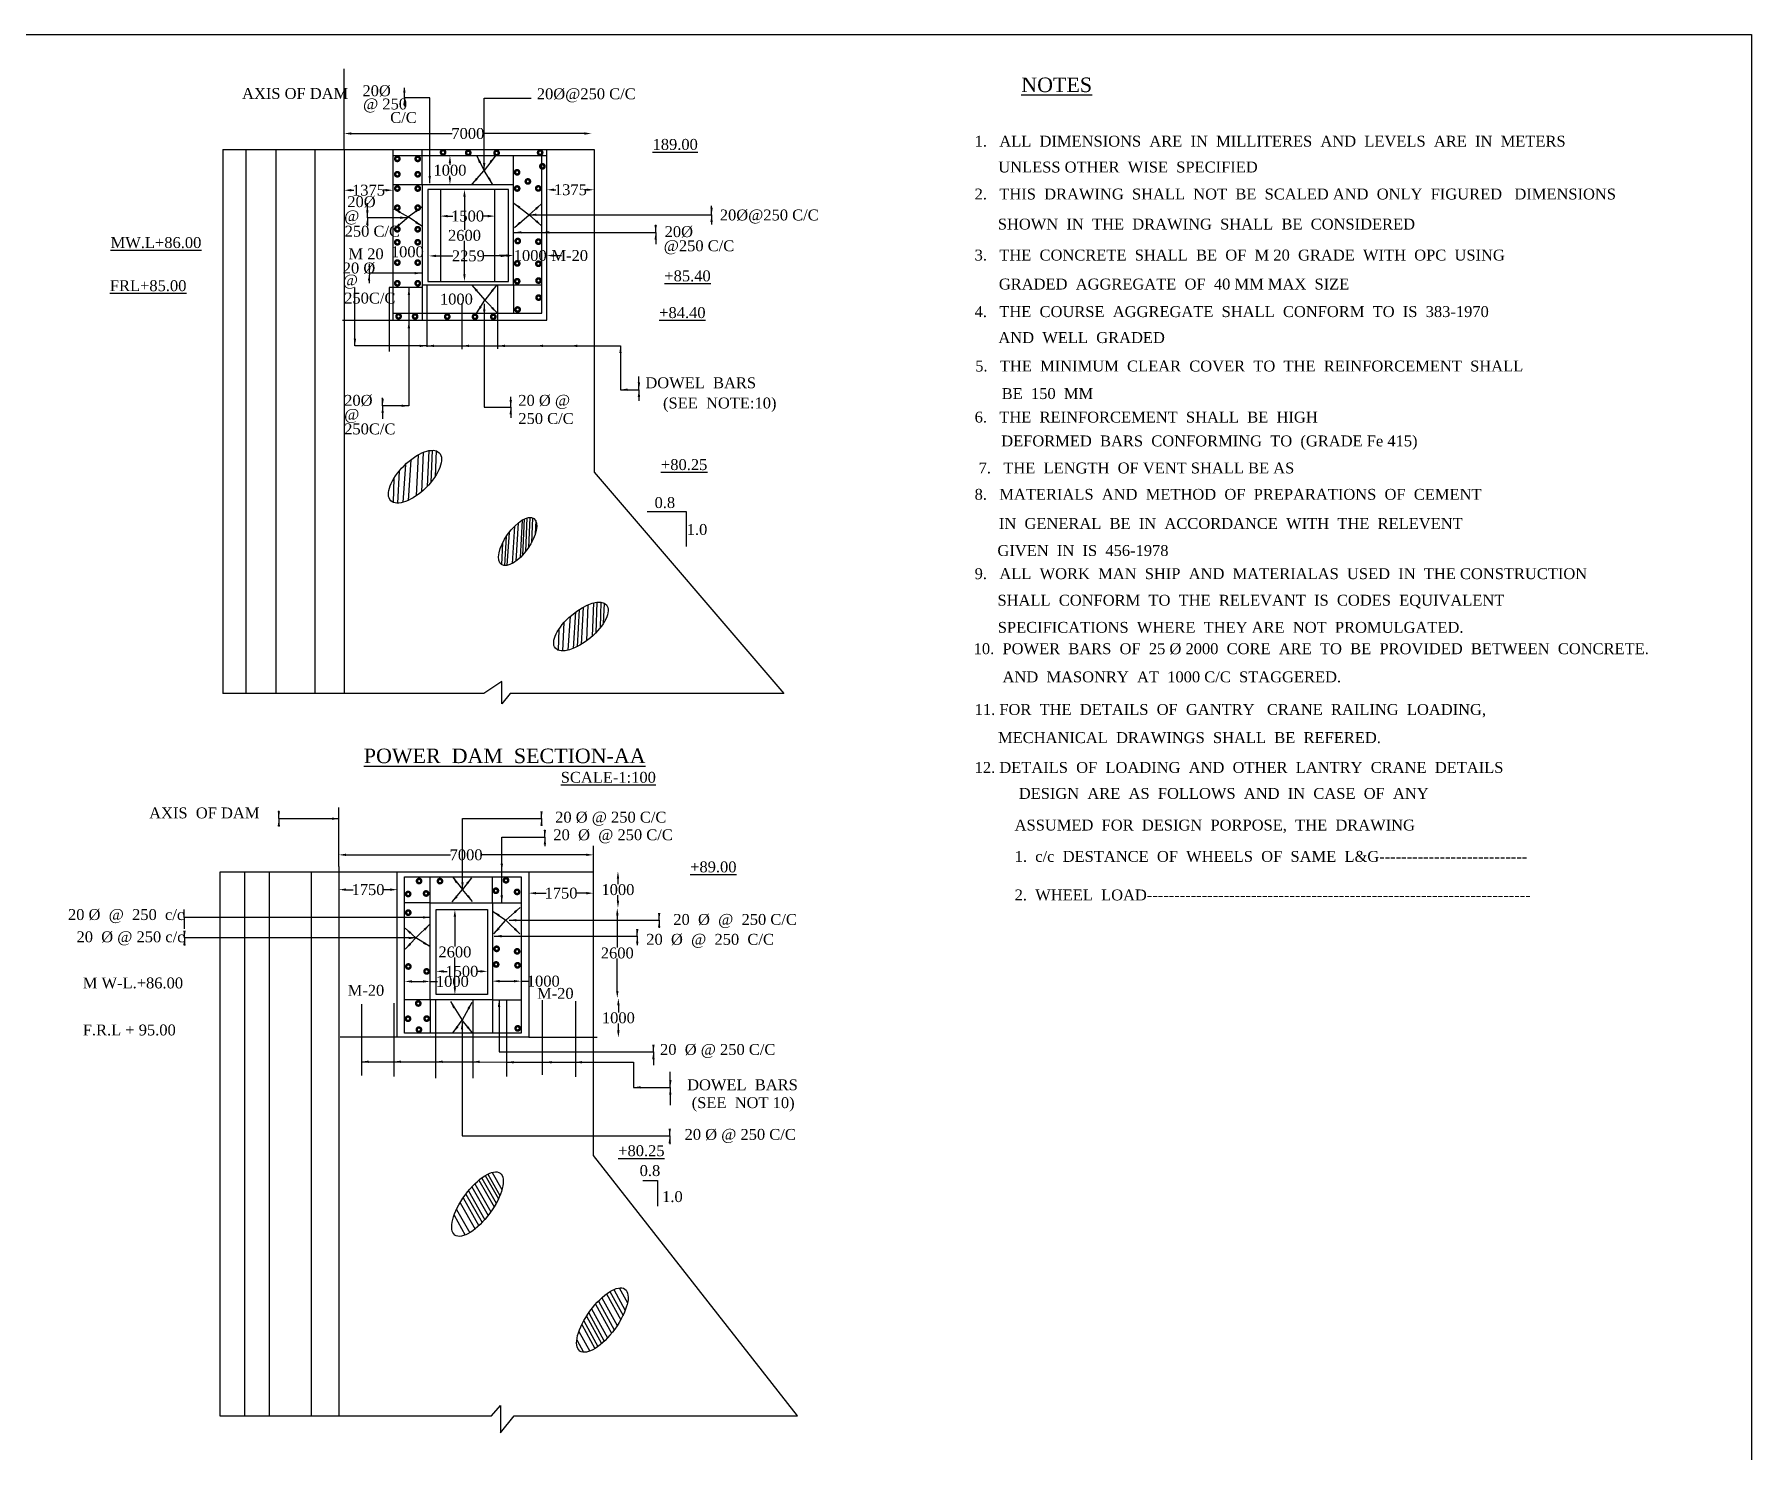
# Model space of a CAD drawing. Header units: millimetres. Extents: x 612 to 47874, y 147 to 30882.
# Drawn here: x 24083 to 47709, y 11381 to 30882 of the extents above; entities that cross this region are included whole.
import ezdxf

# ---------------------------------------------------------------- set-up
doc = ezdxf.new("R2010")
doc.units = ezdxf.units.MM
doc.header["$MEASUREMENT"] = 0
doc.header["$PDMODE"] = 66
doc.header["$PDSIZE"] = 170
for name, color, linetype in [('DIM', 5, 'Continuous'), ('DWG. LINE', 1, 'Continuous'), ('HATCH', 2, 'Continuous'), ('TEXT', 7, 'Continuous')]:
    doc.layers.add(name, color=color, linetype=linetype)
doc.layers.add('TITLE', color=7, linetype='Continuous', lineweight=30)
doc.styles.get("Standard").update_dxf_attribs({"font": 'times.ttf', "height": 150})
doc.dimstyles.get("Standard").update_dxf_attribs({"dimtxt": 150, "dimasz": 100, "dimexe": 0.18, "dimexo": 0.0625, "dimgap": 0.09, "dimtad": 0, "dimtih": 1, "dimtoh": 1, "dimdec": 1, "dimzin": 0, "dimdsep": 46, "dimtxsty": 'Standard', "dimcen": 0.09, "dimse1": 1, "dimse2": 1, "dimclrd": 5, "dimclre": 5, "dimclrt": 4, "dimadec": 0, "dimazin": 0, "dimtfac": 1, "dimtdec": 1, "dimtofl": 0, "dimtmove": 0, "dimatfit": 3, "dimfxl": 0, "dimtolj": 1, "dimtzin": 0, "dimarcsym": 0})

# ---------------------------------------------------------------- blocks, each defined once
blk = doc.blocks.new('*D39')
at = {"layer": 'Defpoints', "color": 0}
for p in [(29510, 27837), (30598, 27837), (30598, 27833)]:
    blk.add_point(p, dxfattribs=at)
at = {"layer": 'DIM', "color": 5, "lineweight": -2}
for p, q in [((29610, 27833), (29840, 27833)), ((30498, 27833), (30268, 27833))]:
    blk.add_line(p, q, dxfattribs=at)
at = {"layer": 'DIM', "color": 5}
for points in [[(29610, 27850), (29610, 27817), (29510, 27833)], [(30498, 27850), (30498, 27817), (30598, 27833)]]:
    blk.add_solid(points, dxfattribs=at)
at = {"layer": 'DIM', "color": 4, "insert": (30054, 27833), "char_height": 150, "attachment_point": 5}
blk.add_mtext('\\A1;2259', dxfattribs=at)
blk = doc.blocks.new('*D40')
at = {"layer": 'Defpoints', "color": 0}
for p in [(29911, 28748), (29911, 27482), (30001, 27482)]:
    blk.add_point(p, dxfattribs=at)
at = {"layer": 'DIM', "color": 5, "lineweight": -2}
for p, q in [((30001, 28648), (30001, 28191)), ((30001, 27582), (30001, 28039))]:
    blk.add_line(p, q, dxfattribs=at)
at = {"layer": 'DIM', "color": 5}
for points in [[(29984, 28648), (30017, 28648), (30001, 28748)], [(29984, 27582), (30017, 27582), (30001, 27482)]]:
    blk.add_solid(points, dxfattribs=at)
at = {"layer": 'DIM', "color": 4, "insert": (30001, 28115), "char_height": 150, "attachment_point": 5}
blk.add_mtext('\\A1;2600', dxfattribs=at)
blk = doc.blocks.new('*D41')
at = {"layer": 'Defpoints', "color": 0}
for p in [(29669, 28369), (30420, 28381), (30420, 28369)]:
    blk.add_point(p, dxfattribs=at)
at = {"layer": 'DIM', "color": 5, "lineweight": -2}
for p, q in [((29769, 28381), (29840, 28381)), ((30320, 28381), (30249, 28381))]:
    blk.add_line(p, q, dxfattribs=at)
at = {"layer": 'DIM', "color": 5}
for points in [[(29769, 28398), (29769, 28364), (29669, 28381)], [(30320, 28398), (30320, 28364), (30420, 28381)]]:
    blk.add_solid(points, dxfattribs=at)
at = {"layer": 'DIM', "color": 4, "insert": (30044, 28381), "char_height": 150, "attachment_point": 5}
blk.add_mtext('\\A1;1500', dxfattribs=at)
blk = doc.blocks.new('*D42')
at = {"layer": 'Defpoints', "color": 0}
for p in [(31134, 28743), (31783, 28743), (31783, 28743)]:
    blk.add_point(p, dxfattribs=at)
at = {"layer": 'DIM', "color": 5, "lineweight": -2}
for p, q in [((31234, 28743), (31257, 28743)), ((31683, 28743), (31659, 28743))]:
    blk.add_line(p, q, dxfattribs=at)
at = {"layer": 'DIM', "color": 5}
for points in [[(31234, 28760), (31234, 28727), (31134, 28743)], [(31683, 28760), (31683, 28727), (31783, 28743)]]:
    blk.add_solid(points, dxfattribs=at)
at = {"layer": 'DIM', "color": 4, "insert": (31458, 28743), "char_height": 150, "attachment_point": 5}
blk.add_mtext('\\A1;1375', dxfattribs=at)
blk = doc.blocks.new('*D43')
at = {"layer": 'Defpoints', "color": 0}
for p in [(29801, 29212), (29801, 28812), (29801, 28812)]:
    blk.add_point(p, dxfattribs=at)
at = {"layer": 'DIM', "color": 5, "lineweight": -2}
for p, q in [((29801, 29112), (29801, 29088)), ((29801, 28912), (29801, 28935))]:
    blk.add_line(p, q, dxfattribs=at)
at = {"layer": 'DIM', "color": 5}
for points in [[(29784, 29112), (29817, 29112), (29801, 29212)], [(29784, 28912), (29817, 28912), (29801, 28812)]]:
    blk.add_solid(points, dxfattribs=at)
at = {"layer": 'DIM', "color": 4, "insert": (29801, 29012), "char_height": 150, "attachment_point": 5}
blk.add_mtext('\\A1;1000', dxfattribs=at)
blk = doc.blocks.new('*D44')
at = {"layer": 'Defpoints', "color": 0}
for p in [(28346, 28737), (29016, 28737), (29016, 28737)]:
    blk.add_point(p, dxfattribs=at)
at = {"layer": 'DIM', "color": 5, "lineweight": -2}
for p, q in [((28446, 28737), (28480, 28737)), ((28916, 28737), (28882, 28737))]:
    blk.add_line(p, q, dxfattribs=at)
at = {"layer": 'DIM', "color": 5}
for points in [[(28446, 28754), (28446, 28720), (28346, 28737)], [(28916, 28754), (28916, 28720), (29016, 28737)]]:
    blk.add_solid(points, dxfattribs=at)
at = {"layer": 'DIM', "color": 4, "insert": (28681, 28737), "char_height": 150, "attachment_point": 5}
blk.add_mtext('\\A1;1375', dxfattribs=at)
blk = doc.blocks.new('*D45')
at = {"layer": 'Defpoints', "color": 0}
for p in [(30677, 27838), (31134, 27838), (31134, 27838)]:
    blk.add_point(p, dxfattribs=at)
at = {"layer": 'DIM', "color": 5, "lineweight": -2}
for p, q in [((30577, 27838), (30477, 27838)), ((31234, 27838), (31334, 27838))]:
    blk.add_line(p, q, dxfattribs=at)
at = {"layer": 'DIM', "color": 5}
for points in [[(30577, 27855), (30577, 27821), (30677, 27838)], [(31234, 27855), (31234, 27821), (31134, 27838)]]:
    blk.add_solid(points, dxfattribs=at)
at = {"layer": 'DIM', "color": 4, "insert": (30905, 27838), "char_height": 150, "attachment_point": 5}
blk.add_mtext('\\A1;1000', dxfattribs=at)
blk = doc.blocks.new('*D46')
at = {"layer": 'Defpoints', "color": 0}
for p in [(28272, 19106), (29076, 19113), (29076, 19106)]:
    blk.add_point(p, dxfattribs=at)
at = {"layer": 'DIM', "color": 5, "lineweight": -2}
for p, q in [((28372, 19113), (28469, 19113)), ((28976, 19113), (28879, 19113))]:
    blk.add_line(p, q, dxfattribs=at)
at = {"layer": 'DIM', "color": 5}
for points in [[(28372, 19130), (28372, 19097), (28272, 19113)], [(28976, 19130), (28976, 19097), (29076, 19113)]]:
    blk.add_solid(points, dxfattribs=at)
at = {"layer": 'DIM', "color": 4, "insert": (28674, 19113), "char_height": 150, "attachment_point": 5}
blk.add_mtext('\\A1;1750', dxfattribs=at)
blk = doc.blocks.new('*D47')
at = {"layer": 'Defpoints', "color": 0}
for p in [(30884, 19065), (31775, 19065), (31775, 19065)]:
    blk.add_point(p, dxfattribs=at)
at = {"layer": 'DIM', "color": 5, "lineweight": -2}
for p, q in [((30984, 19065), (31125, 19065)), ((31675, 19065), (31534, 19065))]:
    blk.add_line(p, q, dxfattribs=at)
at = {"layer": 'DIM', "color": 5}
for points in [[(30984, 19081), (30984, 19048), (30884, 19065)], [(31675, 19081), (31675, 19048), (31775, 19065)]]:
    blk.add_solid(points, dxfattribs=at)
at = {"layer": 'DIM', "color": 4, "insert": (31329, 19065), "char_height": 150, "attachment_point": 5}
blk.add_mtext('\\A1;1750', dxfattribs=at)
blk = doc.blocks.new('*D48')
at = {"layer": 'Defpoints', "color": 0}
for p in [(32112, 19364), (32112, 18862), (32112, 18862)]:
    blk.add_point(p, dxfattribs=at)
at = {"layer": 'DIM', "color": 5, "lineweight": -2}
for p, q in [((32112, 19264), (32112, 19189)), ((32112, 18962), (32112, 19037))]:
    blk.add_line(p, q, dxfattribs=at)
at = {"layer": 'DIM', "color": 5}
for points in [[(32096, 19264), (32129, 19264), (32112, 19364)], [(32096, 18962), (32129, 18962), (32112, 18862)]]:
    blk.add_solid(points, dxfattribs=at)
at = {"layer": 'DIM', "color": 4, "insert": (32112, 19113), "char_height": 150, "attachment_point": 5}
blk.add_mtext('\\A1;1000', dxfattribs=at)
blk = doc.blocks.new('*D49')
at = {"layer": 'Defpoints', "color": 0}
for p in [(32112, 18862), (32103, 17620), (32112, 17620)]:
    blk.add_point(p, dxfattribs=at)
at = {"layer": 'DIM', "color": 5, "lineweight": -2}
for p, q in [((32103, 18762), (32103, 18317)), ((32103, 17720), (32103, 18165))]:
    blk.add_line(p, q, dxfattribs=at)
at = {"layer": 'DIM', "color": 5}
for points in [[(32087, 18762), (32120, 18762), (32103, 18862)], [(32087, 17720), (32120, 17720), (32103, 17620)]]:
    blk.add_solid(points, dxfattribs=at)
at = {"layer": 'DIM', "color": 4, "insert": (32103, 18241), "char_height": 150, "attachment_point": 5}
blk.add_mtext('\\A1;2600', dxfattribs=at)
blk = doc.blocks.new('*D50')
at = {"layer": 'Defpoints', "color": 0}
for p in [(32112, 17620), (32112, 17077), (32118, 17077)]:
    blk.add_point(p, dxfattribs=at)
at = {"layer": 'DIM', "color": 5, "lineweight": -2}
for p, q in [((32118, 17520), (32118, 17425)), ((32118, 17177), (32118, 17272))]:
    blk.add_line(p, q, dxfattribs=at)
at = {"layer": 'DIM', "color": 5}
for points in [[(32101, 17520), (32135, 17520), (32118, 17620)], [(32101, 17177), (32135, 17177), (32118, 17077)]]:
    blk.add_solid(points, dxfattribs=at)
at = {"layer": 'DIM', "color": 4, "insert": (32118, 17349), "char_height": 150, "attachment_point": 5}
blk.add_mtext('\\A1;1000', dxfattribs=at)
blk = doc.blocks.new('*D51')
at = {"layer": 'Defpoints', "color": 0}
for p in [(29178, 17852), (29529, 17852), (29529, 17850)]:
    blk.add_point(p, dxfattribs=at)
at = {"layer": 'DIM', "color": 5, "lineweight": -2}
for p, q in [((29278, 17850), (29429, 17850)), ((29529, 17850), (29629, 17850))]:
    blk.add_line(p, q, dxfattribs=at)
at = {"layer": 'DIM', "color": 5}
for points in [[(29278, 17867), (29278, 17834), (29178, 17850)], [(29429, 17867), (29429, 17834), (29529, 17850)]]:
    blk.add_solid(points, dxfattribs=at)
at = {"layer": 'DIM', "color": 4, "insert": (29834, 17850), "char_height": 150, "attachment_point": 5}
blk.add_mtext('\\A1;1000', dxfattribs=at)
blk = doc.blocks.new('*D52')
at = {"layer": 'Defpoints', "color": 0}
for p in [(29613, 17971), (30317, 17989), (30317, 17971)]:
    blk.add_point(p, dxfattribs=at)
at = {"layer": 'DIM', "color": 5, "lineweight": -2}
for p, q in [((29713, 17989), (29761, 17989)), ((30217, 17989), (30170, 17989))]:
    blk.add_line(p, q, dxfattribs=at)
at = {"layer": 'DIM', "color": 5}
for points in [[(29713, 18006), (29713, 17972), (29613, 17989)], [(30217, 18006), (30217, 17972), (30317, 17989)]]:
    blk.add_solid(points, dxfattribs=at)
at = {"layer": 'DIM', "color": 4, "insert": (29965, 17989), "char_height": 150, "attachment_point": 5}
blk.add_mtext('\\A1;1500', dxfattribs=at)
blk = doc.blocks.new('*D53')
at = {"layer": 'Defpoints', "color": 0}
for p in [(30385, 17854), (30780, 17854), (30780, 17854)]:
    blk.add_point(p, dxfattribs=at)
at = {"layer": 'DIM', "color": 5, "lineweight": -2}
for p, q in [((30485, 17854), (30680, 17854)), ((30780, 17854), (30880, 17854))]:
    blk.add_line(p, q, dxfattribs=at)
at = {"layer": 'DIM', "color": 5}
for points in [[(30485, 17871), (30485, 17837), (30385, 17854)], [(30680, 17871), (30680, 17837), (30780, 17854)]]:
    blk.add_solid(points, dxfattribs=at)
at = {"layer": 'DIM', "color": 4, "insert": (31085, 17854), "char_height": 150, "attachment_point": 5}
blk.add_mtext('\\A1;1000', dxfattribs=at)
blk = doc.blocks.new('*D54')
at = {"layer": 'Defpoints', "color": 0}
for p in [(29856, 18840), (29869, 18840), (29856, 17670)]:
    blk.add_point(p, dxfattribs=at)
at = {"layer": 'DIM', "color": 5, "lineweight": -2}
for p, q in [((29869, 18740), (29869, 18331)), ((29869, 17770), (29869, 18178))]:
    blk.add_line(p, q, dxfattribs=at)
at = {"layer": 'DIM', "color": 5}
for points in [[(29852, 18740), (29885, 18740), (29869, 18840)], [(29852, 17770), (29885, 17770), (29869, 17670)]]:
    blk.add_solid(points, dxfattribs=at)
at = {"layer": 'DIM', "color": 4, "insert": (29869, 18255), "char_height": 150, "attachment_point": 5}
blk.add_mtext('\\A1;2600', dxfattribs=at)
blk = doc.blocks.new('*D55')
at = {"layer": 'Defpoints', "color": 0}
for p in [(28272, 19592), (31775, 19592), (31775, 19592)]:
    blk.add_point(p, dxfattribs=at)
at = {"layer": 'DIM', "color": 5, "lineweight": -2}
for p, q in [((28372, 19592), (29810, 19592)), ((31675, 19592), (30237, 19592))]:
    blk.add_line(p, q, dxfattribs=at)
at = {"layer": 'DIM', "color": 5}
for points in [[(28372, 19609), (28372, 19576), (28272, 19592)], [(31675, 19609), (31675, 19576), (31775, 19592)]]:
    blk.add_solid(points, dxfattribs=at)
at = {"layer": 'DIM', "color": 4, "insert": (30023, 19592), "char_height": 150, "attachment_point": 5}
blk.add_mtext('\\A1;7000', dxfattribs=at)
blk = doc.blocks.new('*D65')
at = {"layer": 'Defpoints', "color": 0}
for p in [(28346, 29530), (31748, 29530), (31748, 29517)]:
    blk.add_point(p, dxfattribs=at)
at = {"layer": 'DIM', "color": 5, "lineweight": -2}
for p, q in [((28446, 29517), (29833, 29517)), ((31648, 29517), (30260, 29517))]:
    blk.add_line(p, q, dxfattribs=at)
at = {"layer": 'DIM', "color": 5}
for points in [[(28446, 29534), (28446, 29500), (28346, 29517)], [(31648, 29534), (31648, 29500), (31748, 29517)]]:
    blk.add_solid(points, dxfattribs=at)
at = {"layer": 'DIM', "color": 4, "insert": (30047, 29517), "char_height": 150, "attachment_point": 5}
blk.add_mtext('\\A1;7000', dxfattribs=at)

msp = doc.modelspace()

# ---------------------------------------------------------------- linework, layer by layer
at = {"layer": 'DIM'}
for q in [(26142.32, 18841.91), (26142.32, 18576.17)]:
    msp.add_line((26142.32, 18731.68), q, dxfattribs=at)
at = {"layer": 'DWG. LINE'}
for p, q in [((28345.86, 29296.12), (28345.86, 30408.81)), ((26677.63, 29296.12), (26677.63, 21814.13)), ((26677.63, 29296.12), (31782.72, 29296.12)), ((26993.89, 29296.12), (26993.89, 21814.13)), ((27406.5, 29296.12), (27406.5, 21814.13)), ((27942.02, 29296.12), (27942.02, 21814.13)), ((28345.86, 29296.12), (28345.86, 21814.13)), ((29016.02, 29296.12), (29016.02, 26947.37)), ((31133.6, 29211.52), (29016.02, 29211.52)), ((29419.46, 28811.94), (29419.46, 29296.12)), ((30676.91, 28811.94), (30676.91, 29211.52)), ((31067.18, 27043.35), (31067.18, 29211.52)), ((31133.6, 26947.37), (31133.6, 29296.12)), ((31782.72, 29296.12), (31782.72, 24857.95)), ((29419.46, 28811.94), (29016.02, 28811.94)), ((29668.89, 28748.34), (29668.89, 27481.8)), ((30419.88, 27481.8), (30419.88, 28748.34)), ((29419.46, 27437.55), (29419.46, 27398.63)), ((29482.61, 27437.55), (29482.61, 26581.4)), ((30457, 27437.55), (30457, 26554.07)), ((30676.91, 27437.55), (30676.91, 27043.35)), ((30676.91, 27437.55), (31067.18, 27437.55)), ((29419.46, 27398.63), (28965.1, 27398.63)), ((28965.1, 27398.63), (28965.1, 26518.4)), ((29419.46, 27398.63), (29419.46, 26947.37)), ((29962.42, 27183.83), (29962.42, 26551.77)), ((28320.83, 26947.37), (31133.6, 26947.37)), ((29016.02, 27043.35), (31067.18, 27043.35)), ((31782.72, 24857.95), (34393.5, 21814.13)), ((32511.89, 24316.93), (33050.33, 24316.93)), ((33050.33, 24316.93), (33050.33, 23834.29)), ((30515.15, 21979.71), (30266.56, 21814.13)), ((30515.15, 21668.24), (30515.15, 21979.71)), ((30266.56, 21814.13), (26677.63, 21814.13)), ((30629.11, 21814.13), (30515.15, 21668.24)), ((34393.5, 21814.13), (30629.11, 21814.13)), ((28271.83, 19431.76), (28271.83, 20245.5)), ((31774.56, 19354.82), (31774.56, 19716.41)), ((28271.83, 19431.76), (28271.83, 11873.2)), ((31774.56, 19354.82), (26633.85, 19354.82)), ((26633.85, 19354.82), (26633.85, 11873.2)), ((26976.41, 19354.82), (26976.41, 11873.2)), ((27312.26, 19354.82), (27312.26, 11873.2)), ((27893.33, 19354.82), (27893.33, 11873.2)), ((29528.92, 18934.22), (29528.92, 19288.01)), ((30384.82, 18934.22), (30384.82, 19288.01)), ((31774.56, 15454.66), (31774.56, 19354.82)), ((29528.92, 18934.22), (29177.84, 18934.22)), ((30384.82, 18934.22), (30780.44, 18934.22)), ((28584.35, 17539.87), (28584.35, 16554.1)), ((29027.71, 17549.6), (29027.71, 16544.63)), ((29528.92, 17599.1), (29177.84, 17599.1)), ((29528.92, 17599.1), (29528.92, 17138.82)), ((29601.14, 17599.1), (29601.14, 16517.62)), ((30116.07, 17599.1), (30116.07, 16519.55)), ((30384.82, 17599.1), (30780.44, 17599.1)), ((30384.82, 17584.29), (30384.82, 17138.82)), ((30578.78, 17599.1), (30578.78, 16540.34)), ((31070.39, 17592.63), (31070.39, 16565.02)), ((31534.69, 16536.35), (31534.69, 17580.79)), ((29075.97, 17082.36), (28288.76, 17082.36)), ((29528.92, 17108.55), (29528.92, 17108.55)), ((30883.9, 17082.36), (31825.17, 17082.36)), ((34584.29, 11873.15), (31774.56, 15454.66)), ((32456.41, 15113.13), (32656.49, 15113.13)), ((32656.49, 15113.13), (32656.49, 14760.4)), ((26633.85, 11873.2), (30371.2, 11873.2)), ((30371.2, 11873.2), (30497.43, 12016.92)), ((30497.43, 12016.92), (30497.43, 11638.38)), ((30497.43, 11638.38), (30684.98, 11873.15)), ((30684.98, 11873.15), (34584.29, 11873.15))]:
    msp.add_line(p, q, dxfattribs=at)
for points in [[(29419.46, 27437.55), (30676.91, 27437.55), (30676.91, 28811.94), (29419.46, 28811.94)], [(29498.02, 27481.8), (30607.25, 27481.8), (30607.25, 28748.34), (29498.02, 28748.34)], [(29177.84, 19288.01), (30780.44, 19288.01), (30780.44, 17138.82), (29177.84, 17138.82)], [(29528.92, 18934.22), (30384.82, 18934.22), (30384.82, 17599.1), (29528.92, 17599.1)], [(29613.5, 18839.58), (30317.16, 18839.58), (30317.16, 17670.08), (29613.5, 17670.08)]]:
    msp.add_lwpolyline(points, close=True, dxfattribs=at)
msp.add_lwpolyline([(30883.9, 19354.82), (30883.9, 17082.36), (29075.97, 17082.36), (29075.97, 19354.82)], dxfattribs=at)
for centre, major_axis, ratio in [((29320.08, 24795.25), (-332.76, -330.02), 0.45581669), ((30732.91, 23903.12), (-222.09, -317.55), 0.43736841), ((31602.72, 22733.64), (-351.17, -298.76), 0.43904765), ((30180.12, 14786.57), (-310.43, -426.05), 0.4001799), ((31898.05, 13191.3), (-310.43, -426.05), 0.4001799)]:
    msp.add_ellipse(centre, major_axis=major_axis, ratio=ratio, dxfattribs=at)
at = {"layer": 'HATCH'}
for p, q in [((29364.35, 25096.27), (29335.02, 24531.07)), ((29431.17, 25128.89), (29409.34, 24587.64)), ((29508.48, 25153.02), (29487.81, 24661.15)), ((29554.34, 25158.39), (29537.47, 24716.79)), ((29609.45, 25151.27), (29598.48, 24799.46)), ((29100.71, 24871.31), (29079.97, 24432.04)), ((29188.5, 24965.15), (29153.18, 24442.52)), ((29262.96, 25028.76), (29225.97, 24468.96)), ((29028.86, 24770.66), (29020.57, 24443.01)), ((30690.31, 24115.1), (30656.26, 23599.65)), ((30740.95, 24160.41), (30705.99, 23631.35)), ((30792.87, 24197.03), (30766.14, 23682.05)), ((30824.03, 24213.93), (30798.11, 23714.48)), ((30859.8, 24227.94), (30841.11, 23764.72)), ((30900.72, 24235.13), (30883.4, 23822.99)), ((30936.16, 24230.23), (30921.7, 23886.25)), ((30980.46, 24190.86), (30973.3, 24003.33)), ((30525.1, 23883), (30511.05, 23585.42)), ((30576.37, 23974.03), (30549.18, 23571.7)), ((30614.23, 24027.98), (30583.47, 23572.98)), ((31530.11, 22934.14), (31496.87, 22431.01)), ((31579.74, 22968.52), (31553.1, 22455.27)), ((31631.63, 22999.3), (31605, 22486.05)), ((31698.7, 23032.16), (31678.67, 22535.61)), ((31776.08, 23058.87), (31756.78, 22599.52)), ((31822.14, 23067.75), (31806.07, 22647.04)), ((31877.6, 23068.59), (31866.8, 22722.55)), ((31923.57, 23055.76), (31908.98, 22774.65)), ((31297.18, 22693.76), (31289.95, 22407.9)), ((31368.69, 22787.1), (31350.29, 22397.45)), ((31455.88, 22874.23), (31424.31, 22407.15)), ((30240.87, 15144.07), (30437.04, 14797.98)), ((30285.05, 15179.38), (30467.49, 14857.53)), ((30322.71, 15200.25), (30489.09, 14906.71)), ((30382.44, 15223.44), (30516.64, 14986.69)), ((30019.79, 14924.57), (30242.11, 14532.34)), ((30054.22, 14968.43), (30278.74, 14572.34)), ((30101.2, 15022.78), (30324.86, 14628.19)), ((30142.79, 15066.94), (30362.63, 14679.11)), ((30198.42, 15116.35), (30407.58, 14747.34)), ((29891.19, 14712.32), (30072.63, 14392.22)), ((29940.62, 14805.8), (30145.85, 14443.72)), ((29982.15, 14871.63), (30198.74, 14489.52)), ((29858.27, 14632.61), (30012.02, 14361.36)), ((31891.27, 13499.22), (32102.36, 13115.75)), ((31954.76, 13551.45), (32150.84, 13195.24)), ((32002.14, 13583.59), (32182.46, 13256.03)), ((32053.6, 13611.12), (32211.86, 13323.62)), ((32129.03, 13633.86), (32243.19, 13426.47)), ((31679.27, 13244.47), (31886.78, 12867.5)), ((31709.52, 13290.15), (31923.78, 12900.93)), ((31749.02, 13344.16), (31968.32, 12945.78)), ((31804.38, 13411.15), (32024.93, 13010.51)), ((31842.54, 13452.24), (32060.55, 13056.21)), ((31574.91, 13033.67), (31723.6, 12763.56)), ((31614.75, 13128.86), (31795.73, 12800.1)), ((31641.59, 13180.75), (31836.14, 12827.33)), ((31546.46, 12917.78), (31640.07, 12747.73))]:
    msp.add_line(p, q, dxfattribs=at)
at = {"layer": 'HATCH', "const_width": 33.72}
for points in [[(29676.49, 29257.68, 1), (29736.11, 29257.68, 1)], [(30022.77, 29251.56, 1), (30082.38, 29251.56, 1)], [(30413.07, 29250.02, 1), (30472.69, 29250.02, 1)], [(31011.98, 29254.03, 1), (31071.59, 29254.03, 1)], [(29046.95, 29168.37, 1), (29106.57, 29168.37, 1)], [(29328.19, 29168.32, 1), (29387.81, 29168.32, 1)], [(31042.46, 29065.67, 1), (31102.07, 29065.67, 1)], [(29046.95, 28956.5, 1), (29106.57, 28956.5, 1)], [(29328.19, 28956.44, 1), (29387.81, 28956.44, 1)], [(30694.94, 28983.86, 1), (30754.56, 28983.86, 1)], [(30843.12, 28857.93, 1), (30902.74, 28857.93, 1)], [(29046.95, 28760.59, 1), (29106.57, 28760.59, 1)], [(29328.19, 28760.54, 1), (29387.81, 28760.54, 1)], [(30695.55, 28760.75, 1), (30755.17, 28760.75, 1)], [(30986.31, 28761.96, 1), (31045.93, 28761.96, 1)], [(29046.95, 28496.52, 1), (29106.57, 28496.52, 1)], [(29328.19, 28496.47, 1), (29387.81, 28496.47, 1)], [(29046.95, 28200.21, 1), (29106.57, 28200.21, 1)], [(29328.19, 28200.16, 1), (29387.81, 28200.16, 1)], [(29046.95, 28021.22, 1), (29106.57, 28021.22, 1)], [(29328.19, 28021.17, 1), (29387.81, 28021.17, 1)], [(30703.93, 28037.84, 1), (30763.55, 28037.84, 1)], [(30988.11, 28029.53, 1), (31047.73, 28029.53, 1)], [(29046.95, 27741.23, 1), (29106.57, 27741.23, 1)], [(29328.19, 27741.17, 1), (29387.81, 27741.17, 1)], [(30696.28, 27729.82, 1), (30755.9, 27729.82, 1)], [(30988.02, 27725.14, 1), (31047.64, 27725.14, 1)], [(29046.95, 27456.49, 1), (29106.57, 27456.49, 1)], [(29328.19, 27456.44, 1), (29387.81, 27456.44, 1)], [(30695.86, 27484.57, 1), (30755.48, 27484.57, 1)], [(30990.11, 27493.71, 1), (31049.73, 27493.71, 1)], [(30991.57, 27259.06, 1), (31051.18, 27259.06, 1)], [(29064.63, 27001.81, 1), (29124.24, 27001.81, 1)], [(29291.55, 26999.84, 1), (29351.17, 26999.84, 1)], [(29734.06, 26997.88, 1), (29793.68, 26997.88, 1)], [(30115.53, 26995.63, 1), (30175.14, 26995.63, 1)], [(30367.1, 26995.63, 1), (30426.71, 26995.63, 1)], [(30702.13, 27095.23, 1), (30761.75, 27095.23, 1)], [(29346.77, 19231.98, 1), (29406.39, 19231.98, 1)], [(29633.88, 19230.83, 1), (29693.5, 19230.83, 1)], [(30402.66, 19098.48, 1), (30462.28, 19098.48, 1)], [(30542.18, 19242.02, 1), (30601.8, 19242.02, 1)], [(29195.78, 19053.69, 1), (29255.4, 19053.69, 1)], [(29442.85, 19060.55, 1), (29502.47, 19060.55, 1)], [(30694.45, 19082.48, 1), (30754.06, 19082.48, 1)], [(29197.17, 18797.09, 1), (29256.78, 18797.09, 1)], [(30413.84, 18298.95, 1), (30473.46, 18298.95, 1)], [(30695.2, 18264.35, 1), (30754.82, 18264.35, 1)], [(29198.43, 18056.45, 1), (29258.05, 18056.45, 1)], [(29449.83, 17988.87, 1), (29509.45, 17988.87, 1)], [(30406.63, 18084.15, 1), (30466.24, 18084.15, 1)], [(30700.97, 18072.61, 1), (30760.59, 18072.61, 1)], [(29335.19, 17547.57, 1), (29394.8, 17547.57, 1)], [(29193.98, 17337.07, 1), (29253.6, 17337.07, 1)], [(29451.18, 17338.88, 1), (29510.8, 17338.88, 1)], [(30703.15, 17205.17, 1), (30762.76, 17205.17, 1)], [(29344.32, 17186.87, 1), (29403.93, 17186.87, 1)]]:
    msp.add_lwpolyline(points, format="xyb", close=True, dxfattribs=at)
at = {"layer": 'TITLE'}
msp.add_lwpolyline([(612.03, 30881.85), (47709.17, 30881.85), (47709.17, 147.08), (612.03, 147.08)], close=True, dxfattribs=at)

# ---------------------------------------------------------------- texts
at = {"layer": 'TEXT'}
for s, height, p in [('%%UNOTES', 200, (37661.33, 30087.45)), ('AXIS OF DAM', 150, (26941.38, 29993.55)), ('20%%C ', 150, (28597.48, 30030.87)), ('20%%C@250 C/C', 150, (30996.05, 29988.55)), ('@ 250', 150, (28605.78, 29848.6)), ('C/C', 150, (28978.93, 29662.19)), ('%%U189.00', 150, (32588.16, 29292.61)), ('1.   ALL  DIMENSIONS  ARE  IN  MILLITERES  AND  LEVELS  ARE  IN  METERS', 150, (37019.25, 29336.95)), ('UNLESS OTHER  WISE  SPECIFIED', 150, (37345.06, 28981.2)), ('20%%C', 150, (28388.85, 28504.41)), ('2.   THIS  DRAWING  SHALL  NOT  BE  SCALED AND  ONLY  FIGURED   DIMENSIONS', 150, (37019.25, 28609.77)), ('@', 150, (28345.86, 28307.82)), ('20%%C@250 C/C', 150, (33513.64, 28321.38)), ('250 C/C', 150, (28352.26, 28097.64)), ('20%%C', 150, (32754.51, 28092.38)), ('SHOWN  IN  THE  DRAWING  SHALL  BE  CONSIDERED', 150, (37338.56, 28196.13)), ('%%UMW.L+86.00', 150, (25132.83, 27941.76)), ('M 20', 150, (28404.13, 27786.73)), ('1000', 150, (28988.21, 27814.97)), ('M-20', 150, (31197.05, 27763.56)), ('@250 C/C', 150, (32742.07, 27897.68)), ('3.   THE  CONCRETE  SHALL  BE  OF  M 20  GRADE  WITH  OPC  USING', 150, (37019.25, 27769.79)), ('20 %%C', 150, (28326.35, 27591.62)), ('%%UFRL+85.00', 150, (25122.32, 27348.43)), ('@', 150, (28326.35, 27424.83)), ('%%U+85.40', 150, (32750.36, 27483.43)), ('GRADED  AGGREGATE  OF  40 MM MAX  SIZE', 150, (37352.56, 27371.05)), ('250C/C', 150, (28345.86, 27177.95)), ('1000', 150, (29663.26, 27164.49)), ('%%U+84.40', 150, (32679.88, 26978.05)), ('4.   THE  COURSE  AGGREGATE  SHALL  CONFORM  TO  IS  383-1970', 150, (37019.25, 26991.89)), ('AND  WELL  GRADED', 150, (37346.06, 26634.55)), ('5.   THE  MINIMUM  CLEAR  COVER  TO  THE  REINFORCEMENT  SHALL', 150, (37027.25, 26243.04)), ('DOWEL  BARS', 150, (32489.45, 26012.53)), ('BE  150  MM', 150, (37391.56, 25863.94)), ('20%%C', 150, (28345.86, 25770.82)), ('20 %%C @', 150, (30741.61, 25770.82)), ('(SEE  NOTE:10)', 150, (32732.42, 25734.26)), ('250C/C', 150, (28345.86, 25377.64)), ('@', 150, (28345.86, 25576.49)), ('250 C/C', 150, (30741.61, 25520.47)), ('6.   THE  REINFORCEMENT  SHALL  BE  HIGH', 150, (37019.25, 25540.24)), ('DEFORMED  BARS  CONFORMING  TO  (GRADE Fe 415)', 150, (37385.06, 25212.38)), ('%%U+80.25', 150, (32704.4, 24886.73)), ('7.   THE  LENGTH  OF VENT SHALL BE AS', 150, (37074.25, 24840.24)), ('8.   MATERIALS  AND  METHOD  OF  PREPARATIONS  OF  CEMENT', 150, (37019.25, 24477.55)), ('0.8', 150, (32615.91, 24364.32)), ('1.0', 150, (33058.34, 23994.61)), ('IN  GENERAL  BE  IN  ACCORDANCE  WITH  THE  RELEVENT', 150, (37353.06, 24076.41)), ('GIVEN  IN  IS  456-1978', 150, (37333.06, 23704.15)), ('9.   ALL  WORK  MAN  SHIP  AND  MATERIALAS  USED  IN  THE CONSTRUCTION', 150, (37019.25, 23386.05)), ('SHALL  CONFORM  TO  THE  RELEVANT  IS  CODES  EQUIVALENT', 150, (37334.06, 23020.76)), ('SPECIFICATIONS  WHERE  THEY ARE  NOT  PROMULGATED.', 150, (37338.06, 22647.5)), ('10.  POWER  BARS  OF  25 %%C 2000  CORE  ARE  TO  BE  PROVIDED  BETWEEN  CONCRETE.', 150, (37005.75, 22353.49)), ('AND  MASONRY  AT  1000 C/C  STAGGERED.', 150, (37403.06, 21966)), ('11. FOR  THE  DETAILS  OF  GANTRY   CRANE  RAILING  LOADING,', 150, (37019.25, 21517.18)), ('  MECHANICAL  DRAWINGS  SHALL  BE  REFERED.', 150, (37227.56, 21130.5)), ('12. DETAILS  OF  LOADING  AND  OTHER  LANTRY  CRANE  DETAILS  ', 150, (37019.25, 20719.77)), ('%%USCALE-1:100', 150, (31325.14, 20584.01)), (' DESIGN  ARE  AS  FOLLOWS  AND  IN  CASE  OF  ANY', 150, (37570.06, 20362.59)), ('AXIS  OF DAM', 150, (25662.64, 20094.13)), ('20 %%C @ 250 C/C', 150, (31248.4, 20035.96)), ('20  %%C  @ 250 C/C', 150, (31223.62, 19793.29)), ('ASSUMED  FOR  DESIGN  PORPOSE,  THE  DRAWING', 150, (37570.06, 19927.13)), ('1.  c/c  DESTANCE  OF  WHEELS  OF  SAME  L&G---------------------------', 150, (37570.06, 19495.91)), ('%%U+89.00', 150, (33105.63, 19351.26)), ('2.  WHEEL  LOAD----------------------------------------------------------------------', 150, (37570.06, 18965.55)), ('20 %%C  @  250  c/c', 150, (24545.91, 18695.54)), ('20  %%C  @  250 C/C', 150, (32873.89, 18628.58)), ('20  %%C @ 250 c/c', 150, (24663.41, 18389.52)), ('20  %%C  @  250  C/C', 150, (32501.7, 18354.94)), ('M W-L.+86.00', 150, (24749.41, 17754.67)), ('M-20', 150, (28393.57, 17653.31)), ('M-20', 150, (30998.9, 17611.22)), ('F.R.L + 95.00', 150, (24749.41, 17107.9)), ('20  %%C @ 250 C/C', 150, (32691.31, 16839.42)), ('DOWEL  BARS', 150, (33063.81, 16353.17)), ('(SEE  NOT 10)', 150, (33127.02, 16107.6)), ('%%U+80.25', 150, (32116.15, 15446.3)), ('20 %%C @ 250 C/C', 150, (33029.06, 15670.82)), ('0.8', 150, (32411.09, 15172.66)), ('1.0', 150, (32720.08, 14814.83))]:
    msp.add_text(s, height=height, dxfattribs=at).set_placement(p)
at = {"layer": 'TITLE'}
msp.add_text('%%UPOWER  DAM  SECTION-AA', height=200, dxfattribs=at).set_placement((28616, 20854.14))

# ---------------------------------------------------------------- dimensions: what is measured, and where the dimension line sits
at = {"layer": 'DIM'}
for p1, p2, distance, text, picture, middle in [((28345.86, 29530.5), (31748, 29530.5), -13.5, '7000', '*D65', (30046.93, 29517)), ((29800.61, 29211.52), (29800.61, 28811.94), 0, '1000', '*D43', (29800.61, 29011.73)), ((28345.86, 28737.02), (29016.02, 28737.02), 0, '1375', '*D44', (28680.94, 28737.02)), ((31133.6, 28743.21), (31782.72, 28743.21), 0, '1375', '*D42', (31458.16, 28743.21)), ((29911.08, 28748.34), (29911.08, 27481.8), 89.71, '2600', '*D40', (30000.79, 28115.07)), ((29668.89, 28369.07), (30419.88, 28369.07), 12, '1500', '*D41', (30044.39, 28381.06)), ((29510.13, 27836.72), (30597.75, 27836.72), -3.39, '2259', '*D39', (30053.94, 27833.33)), ((30676.91, 27838.1), (31133.6, 27838.1), 0, '1000', '*D45', (30905.26, 27838.1)), ((28271.83, 19592.18), (31774.56, 19592.18), 0, '7000', '*D55', (30023.2, 19592.18)), ((28271.83, 19105.75), (29075.97, 19105.75), 7.73, '1750', '*D46', (28673.9, 19113.48)), ((30883.9, 19064.64), (31774.56, 19064.64), 0, '1750', '*D47', (31329.23, 19064.64)), ((32112.26, 19363.89), (32112.26, 18862.18), 0, '1000', '*D48', (32112.26, 19113.03)), ((29856.38, 17670.08), (29856.38, 18839.58), -12.43, '2600', '*D54', (29868.82, 18254.83)), ((32112.26, 18862.18), (32112.26, 17619.91), -8.8, '2600', '*D49', (32103.46, 18241.04)), ((29613.5, 17971.06), (30317.16, 17971.06), 17.85, '1500', '*D52', (29965.33, 17988.92)), ((29177.84, 17852.09), (29528.92, 17852.09), -1.78, '1000', '*D51', (29833.57, 17850.31)), ((30384.82, 17853.96), (30780.44, 17853.96), 0, '1000', '*D53', (31085.09, 17853.96)), ((32112.26, 17619.91), (32112.26, 17077.46), 5.67, '1000', '*D50', (32117.94, 17348.68))]:
    dim = msp.add_aligned_dim(p1=p1, p2=p2, distance=distance, text=text, dimstyle='Standard', dxfattribs=at)
    dim.commit()
    dim.dimension.update_dxf_attribs({"geometry": picture, "text_midpoint": middle})

# ---------------------------------------------------------------- leaders
for points in [[(29174.04, 30006.94), (29174.04, 30032.22), (29174.04, 30147.9)], [(29174.04, 30006.94), (29174.04, 29895.61)], [(29523.34, 28833.3), (29523.34, 30006.94), (29174.04, 30006.94)], [(30271.76, 29009.62), (30271.76, 30003.5), (30920.5, 30003.5)], [(30169, 29205.75), (30271.76, 29009.62)], [(30421.95, 29205.75), (30271.76, 29009.62)], [(30105.35, 28820.35), (30271.76, 29009.62)], [(30387.84, 28819.19), (30271.76, 29009.62)], [(28664.33, 28359.07), (28664.33, 28405.13), (28664.33, 28559.16)], [(28664.33, 28359.07), (28664.33, 28241.32)], [(29215.87, 28359.07), (28664.33, 28359.07)], [(29029.19, 28481.7), (29227.74, 28369.08)], [(29029.76, 28202.14), (29230.74, 28371.6)], [(29414.17, 28241.04), (29227.74, 28369.08)], [(29411.96, 28505.08), (29230.74, 28371.6)], [(30681.55, 28557.89), (30891.55, 28399)], [(30689.78, 28225.89), (30891.55, 28399)], [(31058.14, 28546.7), (30891.55, 28399)], [(30891.55, 28399), (33400.38, 28399)], [(31061.64, 28247.45), (30891.55, 28399)], [(33400.38, 28399), (33400.38, 28522.11)], [(33400.38, 28399), (33400.38, 28264.03)], [(30685.26, 28156.74), (31067.18, 28156.74)], [(31067.18, 28156.74), (32631.36, 28156.74)], [(32631.36, 28156.74), (32631.36, 28173.87), (32631.36, 28263)], [(32631.36, 28156.74), (32631.36, 28111), (32631.36, 27996.4)], [(28694.33, 27594.07), (28694.33, 27634.98), (28695.97, 27723.35)], [(28694.33, 27594.07), (28691.05, 27546.61), (28689.42, 27456.61)], [(29413.34, 27595.71), (28694.33, 27594.07)], [(30104.01, 27430.25), (30281.46, 27226.39)], [(30440.83, 27428.95), (30280.08, 27224.23)], [(28493.22, 26595.35), (28493.22, 26660.43), (28493.22, 27399.72)], [(29236.12, 27394.72), (29236.12, 26938.03)], [(30170.77, 27051.48), (30281.46, 27226.39)], [(30273.04, 27171.76), (30273.04, 25752.2), (30637.26, 25752.2)], [(30448.78, 27048.03), (30281.46, 27226.39)], [(29236.12, 26938.03), (29236.12, 25771.13)], [(29482.61, 26595.35), (29387.33, 26595.35), (28493.22, 26595.35)], [(29482.61, 26595.35), (29962.42, 26595.35)], [(29962.42, 26595.35), (30457, 26595.35)], [(30457, 26595.35), (30980.92, 26595.35)], [(30980.92, 26595.35), (31451.24, 26595.35)], [(31451.24, 26595.35), (32147, 26595.35)], [(32147, 26595.35), (32147, 26464.12), (32147, 25992.64)], [(32147, 25992.64), (32218.44, 25992.64), (32400.98, 25992.64)], [(32400.98, 25992.64), (32400.98, 26045.85), (32400.98, 26171.93)], [(32400.98, 25992.64), (32400.98, 25922.22), (32400.98, 25838.99)], [(28874.85, 25771.13), (28874.85, 25879.48)], [(28874.85, 25771.13), (28874.85, 25590.82)], [(29236.12, 25771.13), (29169.33, 25771.13), (28874.85, 25771.13)], [(30637.26, 25752.2), (30637.26, 25892.79)], [(30637.26, 25752.2), (30637.26, 25605.93)], [(27446.99, 20093.14), (27446.99, 20196.04)], [(27446.99, 20085.89), (27446.99, 19982.99)], [(28277.21, 20089.76), (27454.09, 20089.76)], [(29973.16, 19115.92), (29973.16, 20093.03), (31060.4, 20093.03)], [(31060.4, 20093.03), (31060.4, 20181.02)], [(31060.4, 20093.03), (31060.4, 19990.08)], [(31106.9, 19834.82), (31106.9, 19934.82)], [(30514.02, 19370.93), (30514.02, 19834.82), (31106.9, 19834.82)], [(31106.9, 19834.82), (31106.9, 19712.77)], [(29833.8, 19288.01), (29973.16, 19115.92)], [(30099.26, 19277.2), (29973.16, 19115.92)], [(30514.02, 18934.22), (30514.02, 19370.93)], [(29832.53, 18943.77), (29973.16, 19115.92)], [(30111.03, 18952.52), (29973.16, 19115.92)], [(29528.92, 18731.68), (26142.32, 18731.68)], [(30393.79, 18814.98), (30571.77, 18693.81)], [(30406.39, 18506.54), (30571.77, 18693.81)], [(30765.5, 18868.49), (30571.77, 18693.81)], [(30763.93, 18503.4), (30571.77, 18693.81)], [(30615.22, 18692.87), (32679.06, 18692.87)], [(32679.06, 18692.87), (32679.06, 18724.95), (32679.06, 18787.83)], [(32679.06, 18692.87), (32679.06, 18628.92), (32679.06, 18587.76)], [(26148.33, 18448.82), (26148.33, 18540.72)], [(26148.33, 18448.82), (26148.33, 18343.84)], [(29332.58, 18448.82), (26148.33, 18448.82)], [(29183.25, 18584.16), (29332.58, 18448.82)], [(29186.71, 18294.21), (29332.58, 18448.82)], [(29521.38, 18631.87), (29332.58, 18448.82)], [(29524.27, 18331.2), (29332.58, 18448.82)], [(30410.7, 18473.58), (32377.58, 18473.58)], [(32377.58, 18473.58), (32377.58, 18560.9)], [(32377.58, 18473.58), (32377.58, 18349.54)], [(29806.81, 17573.64), (29968.7, 17315.68)], [(30102.68, 17562.49), (29968.7, 17315.68)], [(30476.61, 17599.1), (30476.61, 16880.93), (32600.16, 16880.93)], [(29846.39, 17150.09), (29968.7, 17315.68)], [(29967.58, 17289.71), (29967.58, 15724.7), (32824.82, 15724.7)], [(30106.08, 17146.38), (29968.7, 17315.68)], [(32600.16, 16880.93), (32600.16, 16957.05)], [(32600.16, 16880.93), (32600.16, 16699.17)], [(28583.91, 16745.47), (29025.85, 16745.47)], [(29025.85, 16745.47), (29601.14, 16745.47)], [(29601.14, 16745.47), (30108.68, 16745.47)], [(30108.68, 16745.47), (30578.78, 16738.69)], [(30578.78, 16738.69), (31101.07, 16738.69)], [(31101.07, 16738.69), (31517.24, 16738.69)], [(31517.24, 16738.69), (32326.94, 16738.69), (32326.94, 16392.56)], [(32832.72, 16392.56), (32832.72, 16453.27), (32832.72, 16608.22)], [(32326.94, 16392.56), (32465.64, 16392.56), (32832.72, 16392.56)], [(32832.72, 16392.56), (32832.72, 16325.53), (32832.72, 16148.1)], [(32824.82, 15724.7), (32824.82, 15802.48)], [(32824.82, 15724.7), (32824.82, 15613.41)]]:
    msp.add_leader(points, dimstyle='Standard', override={"dimgap": 0.09, "dimtad": 0}, dxfattribs=at)

doc.saveas('drawing.dxf')
